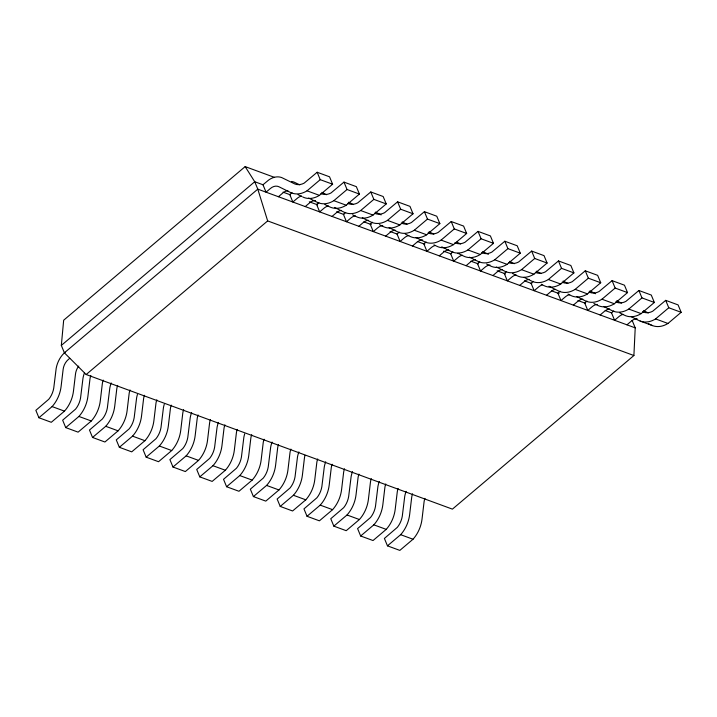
<?xml version="1.0" encoding="UTF-8"?>
<svg xmlns="http://www.w3.org/2000/svg" width="717" height="717" viewBox="0 0 717 717"><rect width="100%" height="100%" fill="white"/><g stroke="black" fill="none" stroke-linecap="round" stroke-linejoin="round"><path stroke-width="1.08" d="M274.548 177.404L245.16 166.604L63.67 320.212L61.33 345.415L64.396 352.827L86.165 374.525L452.409 509.133L633.9 355.524L635.217 327.857L632.152 320.445M65.05 352.28L63.992 353.248A21.438 15.514 -69.8 0 0 56.186 368.305L53.739 388.184A18.042 13.049 -69.8 0 1 48.792 399.252L35.85 410.339L38.915 417.742L51.292 422.295L64.476 411.137A27.596 19.959 -69.8 0 0 73.484 390.989L75.5 374.014A11.884 8.595 -69.8 0 1 78.745 366.091M61.33 345.415L254.732 181.733L263.13 184.816M64.396 352.827L257.797 189.145L635.217 327.857M69.719 358.339L68.249 359.575A11.884 8.595 -69.8 0 0 63.123 369.47L61.106 386.445A27.596 19.959 -69.8 0 1 52.108 406.584L38.915 417.742M278.429 196.718L282.821 192.998A11.884 8.595 -69.8 0 1 287.884 190.704M292.061 192.703L289.793 194.621L292.859 202.024L297.259 198.304A11.884 8.595 -69.8 0 1 301.588 196.117M317.165 172.25L304.142 183.14A18.042 13.049 -69.8 0 1 294.974 184.018L281.602 177.529A21.438 15.514 -69.8 0 0 268.615 180.066L262.987 184.762L266.052 192.174L270.443 188.454A11.884 8.595 -69.8 0 1 278.976 186.779L290.358 192.416A27.596 19.959 -69.8 0 0 307.046 190.821L319.423 195.365L332.607 184.206L329.542 176.803L317.165 172.25L320.23 179.662L332.607 184.206M86.165 374.525L267.656 220.917L633.9 355.524M307.046 190.821L320.23 179.662M305.236 206.577L309.627 202.857A11.884 8.595 -69.8 0 1 315.426 200.527M318.868 202.553L316.609 204.47L319.674 211.882L324.066 208.163A11.884 8.595 -69.8 0 1 328.395 205.976M324.801 204.47L329.551 206.819A27.596 19.959 -69.8 0 0 346.23 205.223L359.414 194.065L356.349 186.653L343.972 182.109L330.958 192.998A18.042 13.049 -69.8 0 1 321.79 193.877L320.858 193.465M84.391 373.109A21.438 15.514 -69.8 0 0 82.993 378.155L80.546 398.043A18.042 13.049 -69.8 0 1 75.599 409.111L62.657 420.189L65.731 427.601L78.915 416.443A27.596 19.959 -69.8 0 0 87.913 396.295L89.93 379.32A11.884 8.595 -69.8 0 1 90.853 375.574M308.633 198.044L317.174 202.266A27.596 19.959 -69.8 0 0 333.853 200.67L347.046 189.512L359.414 194.065M332.043 216.426L336.443 212.707A11.884 8.595 -69.8 0 1 341.507 210.413M103.221 380.127A11.884 8.595 -69.8 0 0 102.307 383.873L100.29 400.848A27.596 19.959 -69.8 0 1 91.292 420.987L78.099 432.145L65.731 427.601M345.684 212.411L343.416 214.329L346.481 221.732L350.882 218.013A11.884 8.595 -69.8 0 1 355.211 215.826M352.567 214.795L356.358 216.668A27.596 19.959 -69.8 0 0 373.046 215.073L386.23 203.915L383.165 196.512L370.788 191.959L357.765 202.848A18.042 13.049 -69.8 0 1 348.596 203.727L347.664 203.323M111.207 382.959A21.438 15.514 -69.8 0 0 109.809 388.014L107.362 407.892A18.042 13.049 -69.8 0 1 102.414 418.961L89.473 430.048L92.538 437.451L105.731 426.292A27.596 19.959 -69.8 0 0 114.729 406.154L116.746 389.179A11.884 8.595 -69.8 0 1 117.66 385.432M334.498 207.428L343.981 212.124A27.596 19.959 -69.8 0 0 360.669 210.529L373.853 199.371L386.23 203.915M358.858 226.285L363.25 222.566A11.884 8.595 -69.8 0 1 368.323 220.271M130.037 389.976A11.884 8.595 -69.8 0 0 129.123 393.723L127.106 410.698A27.596 19.959 -69.8 0 1 118.099 430.836L104.915 442.004L92.538 437.451M372.49 222.261L370.223 224.179L373.297 231.591L377.689 227.872A11.884 8.595 -69.8 0 1 382.753 225.577M379.374 224.645L383.165 226.527A27.596 19.959 -69.8 0 0 399.853 224.932L413.037 213.774L409.972 206.362L397.594 201.818L384.581 212.707A18.042 13.049 -69.8 0 1 375.403 213.585L374.48 213.173M137.449 394.475A21.438 15.514 -69.8 0 0 136.615 397.863L134.169 417.751A18.042 13.049 -69.8 0 1 129.221 428.82L116.279 439.897L119.354 447.309L132.537 436.142A27.596 19.959 -69.8 0 0 141.536 416.003L143.552 399.028A11.884 8.595 -69.8 0 1 144.475 395.282M362.255 217.753L370.797 221.974A27.596 19.959 -69.8 0 0 387.476 220.379L400.669 209.221L413.037 213.774M385.665 236.135L390.066 232.416A11.884 8.595 -69.8 0 1 395.13 230.121M156.844 399.835A11.884 8.595 -69.8 0 0 155.93 403.581L153.913 420.547A27.596 19.959 -69.8 0 1 144.915 440.695L131.722 451.853L119.354 447.309M399.306 232.12L397.039 234.038L400.104 241.441L404.505 237.721A11.884 8.595 -69.8 0 1 408.824 235.535M405.239 234.029L409.981 236.377A27.596 19.959 -69.8 0 0 426.66 234.782L439.853 223.623L436.778 216.22L424.41 211.667L411.388 222.557A18.042 13.049 -69.8 0 1 402.219 223.435L401.287 223.032M164.256 404.325A21.438 15.514 -69.8 0 0 163.431 407.722L160.984 427.601A18.042 13.049 -69.8 0 1 156.037 438.67L143.095 449.756L146.16 457.159L159.344 446.001A27.596 19.959 -69.8 0 0 168.352 425.853L170.368 408.887A11.884 8.595 -69.8 0 1 171.282 405.141M389.071 227.603L397.603 231.833A27.596 19.959 -69.8 0 0 414.292 230.238L427.475 219.079L439.853 223.623M412.481 245.994L416.873 242.265A11.884 8.595 -69.8 0 1 422.672 239.944M183.66 409.685A11.884 8.595 -69.8 0 0 182.745 413.431L180.729 430.406A27.596 19.959 -69.8 0 1 171.721 450.545L158.538 461.712L146.16 457.159M426.113 241.97L423.846 243.888L426.92 251.3L431.311 247.571A11.884 8.595 -69.8 0 1 434.896 245.572M433.946 244.829L436.787 246.236A27.596 19.959 -69.8 0 0 453.476 244.64L466.659 233.473L463.594 226.07L451.217 221.526L438.195 232.416A18.042 13.049 -69.8 0 1 429.026 233.294L428.103 232.882M191.636 412.517A21.438 15.514 -69.8 0 0 190.238 417.572L187.791 437.46A18.042 13.049 -69.8 0 1 182.844 448.528L169.902 459.606L172.976 467.018L186.16 455.851A27.596 19.959 -69.8 0 0 195.158 435.712L197.175 418.737A11.884 8.595 -69.8 0 1 198.098 414.991M415.878 237.461L424.419 241.683A27.596 19.959 -69.8 0 0 441.098 240.087L454.291 228.929L466.659 233.473M439.288 255.844L443.689 252.124A11.884 8.595 -69.8 0 1 448.752 249.83M210.466 419.544A11.884 8.595 -69.8 0 0 209.552 423.281L207.536 440.256A27.596 19.959 -69.8 0 1 198.537 460.404L185.345 471.562L172.976 467.018M452.929 251.828L450.661 253.746L453.727 261.149L458.127 257.43A11.884 8.595 -69.8 0 1 462.447 255.243M457.912 253.271L463.603 256.086A27.596 19.959 -69.8 0 0 480.282 254.49L493.475 243.332L490.401 235.929L478.033 231.376L465.01 242.265A18.042 13.049 -69.8 0 1 455.842 243.144L454.91 242.74M218.452 422.376A21.438 15.514 -69.8 0 0 217.054 427.431L214.607 447.309A18.042 13.049 -69.8 0 1 209.66 458.378L196.718 469.465L199.783 476.868L212.967 465.709A27.596 19.959 -69.8 0 0 221.974 445.562L223.991 428.587A11.884 8.595 -69.8 0 1 224.905 424.849M441.744 246.845L451.226 251.542A27.596 19.959 -69.8 0 0 467.914 249.946L481.098 238.779L493.475 243.332M466.104 265.693L470.495 261.974A11.884 8.595 -69.8 0 1 475.559 259.679M237.282 429.393A11.884 8.595 -69.8 0 0 236.359 433.14L234.342 450.115A27.596 19.959 -69.8 0 1 225.344 470.253L212.16 481.412L199.783 476.868M479.736 261.678L477.468 263.596L480.542 270.999L484.934 267.28A11.884 8.595 -69.8 0 1 489.998 264.994M486.619 264.062L490.41 265.944A27.596 19.959 -69.8 0 0 507.098 264.349L520.282 253.182L517.217 245.779L504.84 241.235L491.817 252.124A18.042 13.049 -69.8 0 1 482.649 253.002L481.716 252.59M244.694 433.893A21.438 15.514 -69.8 0 0 243.861 437.28L241.414 457.159A18.042 13.049 -69.8 0 1 236.467 468.237L223.525 479.314L226.599 486.726L239.783 475.559A27.596 19.959 -69.8 0 0 248.781 455.42L250.798 438.445A11.884 8.595 -69.8 0 1 251.721 434.699M469.501 257.17L478.042 261.391A27.596 19.959 -69.8 0 0 494.721 259.796L507.914 248.638L520.282 253.182M492.911 275.552L497.311 271.833A11.884 8.595 -69.8 0 1 502.375 269.538M264.089 439.243A11.884 8.595 -69.8 0 0 263.175 442.989L261.158 459.964A27.596 19.959 -69.8 0 1 252.16 480.112L238.967 491.27L226.599 486.726M506.552 271.537L504.284 273.455L507.349 280.858L511.75 277.138A11.884 8.595 -69.8 0 1 516.07 274.952M512.485 273.446L517.226 275.794A27.596 19.959 -69.8 0 0 533.905 274.199L547.098 263.04L544.024 255.628L531.656 251.084L518.633 261.974A18.042 13.049 -69.8 0 1 509.464 262.852L508.532 262.449M272.075 442.084A21.438 15.514 -69.8 0 0 270.676 447.13L268.23 467.018A18.042 13.049 -69.8 0 1 263.282 478.087L250.341 489.173L253.406 496.576L266.59 485.418A27.596 19.959 -69.8 0 0 275.597 465.27L277.613 448.295A11.884 8.595 -69.8 0 1 278.528 444.549M496.316 267.02L504.849 271.25A27.596 19.959 -69.8 0 0 521.537 269.655L534.721 258.487L547.098 263.04M519.726 285.402L524.118 281.682A11.884 8.595 -69.8 0 1 529.182 279.388M290.905 449.102A11.884 8.595 -69.8 0 0 289.982 452.848L287.965 469.823A27.596 19.959 -69.8 0 1 278.967 489.962L265.783 501.12L253.406 496.576M533.358 281.387L531.091 283.305L534.165 290.708L538.557 286.988A11.884 8.595 -69.8 0 1 542.142 284.99M541.192 284.237L544.033 285.653A27.596 19.959 -69.8 0 0 560.721 284.049L573.905 272.89L570.84 265.487L558.462 260.934L545.44 271.833A18.042 13.049 -69.8 0 1 536.271 272.702L535.339 272.299M298.881 451.934A21.438 15.514 -69.8 0 0 297.483 456.989L295.037 476.868A18.042 13.049 -69.8 0 1 290.089 487.945L277.147 499.023L280.222 506.426L293.405 495.268A27.596 19.959 -69.8 0 0 302.404 475.129L304.42 458.154A11.884 8.595 -69.8 0 1 305.021 455.331M524.073 277.345L531.664 281.1A27.596 19.959 -69.8 0 0 548.344 279.505L561.528 268.346L573.905 272.89M546.533 295.261L550.934 291.541A11.884 8.595 -69.8 0 1 555.254 289.354M317.712 458.952A11.884 8.595 -69.8 0 0 316.797 462.698L314.781 479.673A27.596 19.959 -69.8 0 1 305.783 499.821L292.59 510.979L280.222 506.426M560.165 291.245L557.907 293.154L560.972 300.566L565.363 296.847A11.884 8.595 -69.8 0 1 569.692 294.66M567.998 294.095L570.849 295.503A27.596 19.959 -69.8 0 0 587.528 293.907L600.721 282.749L597.646 275.337L585.278 270.793L572.256 281.682A18.042 13.049 -69.8 0 1 563.087 282.561L562.155 282.157M325.697 461.793A21.438 15.514 -69.8 0 0 324.299 466.839L321.852 486.726A18.042 13.049 -69.8 0 1 316.905 497.795L303.963 508.882L307.028 516.285L320.212 505.127A27.596 19.959 -69.8 0 0 329.22 484.979L331.236 468.004A11.884 8.595 -69.8 0 1 332.15 464.257M548.989 286.262L558.471 290.959A27.596 19.959 -69.8 0 0 575.159 289.363L588.343 278.196L600.721 282.749M573.349 305.11L577.741 301.391A11.884 8.595 -69.8 0 1 582.804 299.097M344.527 468.81A11.884 8.595 -69.8 0 0 343.604 472.557L341.588 489.532A27.596 19.959 -69.8 0 1 332.589 509.67L319.406 520.829L307.028 516.285M586.981 301.095L584.713 303.013L587.779 310.416L592.179 306.697A11.884 8.595 -69.8 0 1 597.243 304.402M593.864 303.479L597.655 305.361A27.596 19.959 -69.8 0 0 614.344 303.757L627.527 292.599L624.462 285.196L612.085 280.643L599.062 291.541A18.042 13.049 -69.8 0 1 589.894 292.411L588.962 292.007M352.504 471.643A21.438 15.514 -69.8 0 0 351.106 476.697L348.659 496.576A18.042 13.049 -69.8 0 1 343.712 507.645L330.77 518.732L333.835 526.135L347.028 514.976A27.596 19.959 -69.8 0 0 356.026 494.838L358.043 477.863A11.884 8.595 -69.8 0 1 358.957 474.116M576.746 296.587L585.287 300.808A27.596 19.959 -69.8 0 0 601.966 299.213L615.15 288.055L627.527 292.599M600.156 314.969L604.556 311.25A11.884 8.595 -69.8 0 1 609.62 308.955M371.334 478.66A11.884 8.595 -69.8 0 0 370.42 482.407L368.404 499.382A27.596 19.959 -69.8 0 1 359.396 519.529L346.212 530.688L333.835 526.135M605.229 310.551L611.529 312.863L613.788 310.945M619.73 312.863L624.471 315.211A27.596 19.959 -69.8 0 0 641.15 313.616L654.343 302.457L651.269 295.046L638.901 290.502L625.878 301.391A18.042 13.049 -69.8 0 1 616.71 302.269L615.778 301.857M379.32 481.501A21.438 15.514 -69.8 0 0 377.913 486.547L375.475 506.435A18.042 13.049 -69.8 0 1 370.528 517.504L357.586 528.581L360.651 535.993L373.835 524.835A27.596 19.959 -69.8 0 0 382.842 504.687L384.859 487.712A11.884 8.595 -69.8 0 1 385.773 483.966M603.562 306.437L612.094 310.667A27.596 19.959 -69.8 0 0 628.782 309.063L641.966 297.905L654.343 302.457M626.972 324.819L631.363 321.099A11.884 8.595 -69.8 0 1 637.162 318.778M398.15 488.519A11.884 8.595 -69.8 0 0 397.227 492.265L395.21 509.24A27.596 19.959 -69.8 0 1 386.212 529.379L373.028 540.537L360.651 535.993M648.437 323.654L651.278 325.061A27.596 19.959 -69.8 0 0 667.966 323.466L681.15 312.307L678.085 304.904L665.708 300.351L652.685 311.241A18.042 13.049 -69.8 0 1 643.516 312.119L642.584 311.716M406.127 491.351A21.438 15.514 -69.8 0 0 404.729 496.406L402.282 516.285A18.042 13.049 -69.8 0 1 397.335 527.353L384.393 538.44L387.458 545.843L400.651 534.685A27.596 19.959 -69.8 0 0 409.649 514.546L411.666 497.571A11.884 8.595 -69.8 0 1 412.58 493.825M631.318 316.762L638.901 320.517A27.596 19.959 -69.8 0 0 655.589 318.922L668.773 307.763L681.15 312.307M424.957 498.369A11.884 8.595 -69.8 0 0 424.043 502.115L422.026 519.09A27.596 19.959 -69.8 0 1 413.019 539.238L399.835 550.396L387.458 545.843M333.853 200.67L346.23 205.223M360.669 210.529L373.046 215.073M387.476 220.379L399.853 224.932M414.292 230.238L426.66 234.782M441.098 240.087L453.476 244.64M467.914 249.946L480.282 254.49M494.721 259.796L507.098 264.349M521.537 269.655L533.905 274.199M548.344 279.505L560.721 284.049M575.159 289.363L587.528 293.907M601.966 299.213L614.344 303.757M628.782 309.063L641.15 313.616M655.589 318.922L667.966 323.466M640.164 321.064L652.533 325.617M283.063 192.147L290.412 194.845M309.305 201.791L317.694 204.874M336.587 211.82L343.936 214.517M363.869 221.849L371.218 224.546M390.102 231.483L397.451 234.19M417.393 241.512L424.733 244.21M443.626 251.156L450.966 253.854M470.908 261.185L478.257 263.883M497.141 270.829L505.539 273.912M524.423 280.858L531.772 283.556M551.714 290.887L559.054 293.585M577.947 300.522L585.287 303.228M52.108 406.584L64.476 411.137M78.915 416.443L91.292 420.987M105.731 426.292L118.099 430.836M132.537 436.142L144.915 440.695M159.344 446.001L171.721 450.545M186.16 455.851L198.537 460.404M212.967 465.709L225.344 470.253M239.783 475.559L252.16 480.112M266.59 485.418L278.967 489.962M293.405 495.268L305.783 499.821M320.212 505.127L332.589 509.67M347.028 514.976L359.396 519.529M373.835 524.835L386.212 529.379M400.651 534.685L413.019 539.238M643.561 310.613L648.311 312.97M616.745 300.764L621.496 303.112M589.939 290.914L595.639 293.728M563.123 281.055L567.873 283.412M536.316 271.205L541.066 273.553M509.5 261.346L514.25 263.704M482.693 251.497L488.394 254.32M456.828 242.113L460.637 243.995M429.071 231.788L433.821 234.136M402.264 221.929L407.014 224.287M375.448 212.08L381.148 214.903M348.641 202.221L353.391 204.578M321.825 192.371L326.576 194.719M299.769 184.869L293.979 182.073A21.438 15.514 -69.8 0 0 291.496 181.482M297.994 194.612L301.785 196.494M245.16 166.604L254.732 181.733L257.797 189.145L267.656 220.917M665.708 300.351L668.773 307.763M638.901 290.502L641.966 297.905M612.085 280.643L615.15 288.055M611.529 312.863L614.594 320.275L618.986 316.555A11.884 8.595 -69.8 0 1 623.315 314.369M585.278 270.793L588.343 278.196M558.462 260.934L561.528 268.346M531.656 251.084L534.721 258.487M504.84 241.235L507.914 248.638M478.033 231.376L481.098 238.779M451.217 221.526L454.291 228.929M424.41 211.667L427.475 219.079M397.594 201.818L400.669 209.221M370.788 191.959L373.853 199.371M343.972 182.109L347.046 189.512M319.423 195.365A27.596 19.959 -69.8 0 1 302.735 196.96"/></g></svg>
